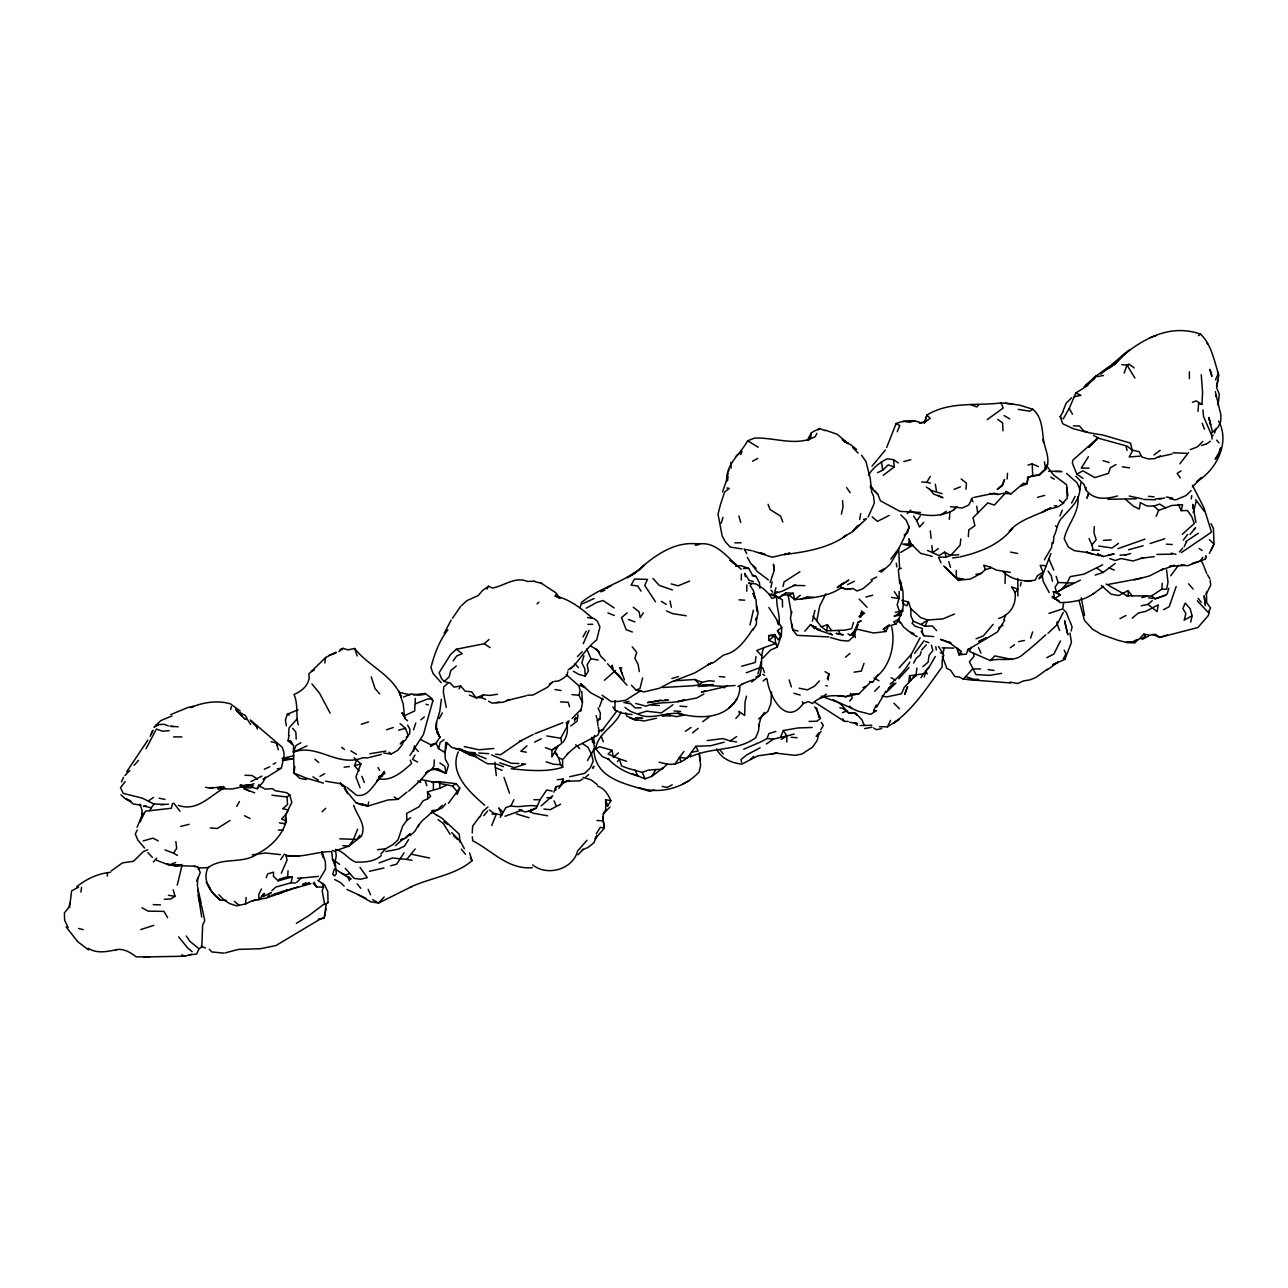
<?xml version="1.0" encoding="UTF-8"?>
<svg xmlns="http://www.w3.org/2000/svg" width="1288" height="1288" viewBox="0 0 1288 1288"><rect width="100%" height="100%" fill="white"/><g stroke="black" fill="none" stroke-linecap="round" stroke-linejoin="round"><path stroke-width="1.5" d="M1189.371 378.575L1189.388 371.846M619.673 712.328L614.843 710.042L615.117 700.559M225.223 952.879L238.441 949.385L260.353 948.725L275.986 945.521L319.279 919.648L324.254 917.877L326.234 904.015L328.021 902.518L327.78 891.602L324.769 885.114L317.846 880.348M336.071 652.195L325.623 657.524L308.83 673.898L309.201 678.229C307.607 686.472 301.215 691.431 293.97 694.457C298.413 704.214 295.596 715.21 298.285 724.903M605.843 804.179L607.662 805.966L610.882 800.782L605.618 799.671L605.779 810.039C600.852 814.902 603.798 822.179 604.378 828.087L595.153 838.826L596.65 835.896L593.993 842.69L588.197 847.343L582.256 849.951M580.824 711.137L582.482 702.475L581.741 691.35M140.392 821.889L141.986 816.721L142.066 810.184L139.909 804.147M942.204 660.052L942.108 667.007C927.489 686.762 913.659 709.06 893.18 723.389L898.831 719.541L887.561 726.802L879.446 726.738M197.805 887.142L198.674 898.525M751.5 584.446L748.586 583.062L755.815 583.883L763.365 588.664L769.161 594.203L776.922 596.875C775.714 606.342 780.737 615.519 778.821 624.922M1017.858 595.99L1017.778 578.602M898.67 548.286L899.588 568.733M433.364 789.319L433.493 782.122L439.45 781.848L440.029 788.208L427.503 791.782L427.874 798.721L423.06 800.83L419.019 806.771L406.606 813.469L406.895 820.311L402.677 826.043L397.992 839.937L392.904 844.606L385.788 848.712L380.813 854.057M746.718 591.224L746.863 584.913M141.986 816.721L142.066 813.453L141.696 818.444M741.244 580.003L741.421 574.078M899.217 591.417L899.008 598.566L897.173 604.829L899.507 611.526L902.695 611.172L903.258 604.04L902.952 591.45L900.103 579.922M107.339 876.098L107.451 872.878M739.682 685.957C740.6 694.651 735.641 702.813 729.04 708.062L733.323 703.602C720.169 719.879 695.89 718.189 677.681 713.262L681.835 713.794C668.263 711.411 655.801 718.736 642.261 715.87L630.621 711.459L625.018 707.434M197.386 886.015L197.644 879.124L200.252 872.523L197.95 867.033M768.888 607.501L781.736 627.401L781.397 635.209L777.308 647.107L770.578 650.005L762.689 658.297M1015.057 592.544L1017.955 589.115L1011.579 586.942L1015.057 592.544C1016.683 604.314 1010.146 615.084 998.619 618.481M434.33 759.904L434.024 766.199L431.19 769.757L425.459 773.17L429.049 770.369L419.824 780.979L408.779 791.09M1005.059 583.512L1005.268 572.274M1020.16 486.397L1026.955 483.853L1028.178 476.914L1039.545 474.998L1045.679 469.363C1051.346 459.397 1044.52 448.932 1043.328 438.741C1042.008 428.228 1041.718 416.571 1032.735 409.246L1019.661 405.14L1005.187 403.144M1094.301 526.551L1094.011 533.023L1096.201 539.704L1091.87 544.921L1093.206 549.992L1099.292 550.298M421.112 739.779L430.675 744.722L430.578 746.476L436.052 743.289L440.174 736.865M266.181 877.708L267.791 873.844L273.539 872.169L273.459 876.355L278.176 880.847L279.399 879.092L287.675 876.709L288.045 870.736M949.385 519.402L949.868 511.819M1007.119 479.023L1007.49 473.276M1126.372 595.716L1151.359 596.07L1161.889 589.115L1162.275 583.303M968.351 536.629L968.801 529.851L974.919 525.713L972.971 517.856L987.799 502.916L994.352 505.073L1005.59 492.869M288.544 735.126L289.043 727.978L296.981 719.01M755.992 677.005L759.437 675.636C763.301 666.717 759.727 656.687 763.816 647.703L775.73 643.469L774.684 634.501L768.662 635.596L768.856 640.361L775.73 643.469L777.308 647.107M1080.954 482.678L1079.457 490.422M597.246 721.006L599.95 719.026L600.353 713.166L598.083 708.046M472.197 832.934L472.696 826.091L479.716 816.479M756.861 611.414L756.072 599.966L752.997 593.43L754.881 598.228M965.984 489.263L966.483 483.177L961.138 478.943M552.149 791.074L546.692 790.011L540.075 799.719L536.355 808.091L529.996 810.973L534.311 808.526M1066.528 473.437L1077.106 482.839L1079.875 489.215C1079.666 501.016 1069.829 508.631 1062.874 516.939C1056.627 522.445 1057.368 530.608 1053.455 537.128M218.896 894.709L223.726 899.797L229.683 903.629L236.589 905.834L245.525 903.951L246.089 897.543M759.147 724.049L758.552 730.602L755.815 737.686C736.913 751.612 711.234 746.863 690.271 756.974M1052.135 542.425L1051.652 547.384L1044.343 559.878M1197.92 411.307L1198.677 403.579L1201.946 404.448L1202.59 392.212L1201.253 374.776M1181.048 564.82L1187.552 565.77L1205.439 559.072L1205.745 556.014M825.125 430.643L819.619 428.566L813.324 431.544L811.215 433.042L810.748 437.244L808.671 440.255M812.374 621.202L814.918 610.367M294.839 766.457L294.083 773.138L299.798 778.306L306.367 779.578M853.445 622.458L851.626 628.721L844.88 630.138L826.751 630.846L827.46 624.728L821.325 626.789L812.97 616.034M916.879 668.037L916.074 674.944L904.208 687.373L901.552 693.733L886.852 696.889L881.974 696.084M960.832 538.98L960.091 545.226L950.737 555.386L946.503 557.06L944.507 552.101L939.097 555.595L927.569 550.427M1217.047 386.738L1217.885 379.912M910.809 658.152L911.276 654.352L920.131 637.721M726.706 481.567C725.563 463.938 740.197 454.584 747.62 440.818L754.527 438.097C774.603 437.212 796.95 447 815.336 436.503L816.866 433.332M755.992 656.51L755.235 662.483L741.663 666.234M335.057 866.277L332.562 859.354L331.676 851.288M908.652 682.64L909.57 675.685L923.335 673.849L928.342 668.472L935.281 656.526M727.591 480.472L728.09 476.769M80.903 892.117L81.579 887.271M1057.158 621.75L1056.691 625.034L1047.965 633.374M1063.614 602.913L1062.793 608.822L1048.947 613.41M1053.133 543.439L1053.89 538.11M828.104 680.064L828.989 673.962L825.061 671.66M441.382 699.223L439.772 711.507L436.535 722.294M1191.287 498.923L1191.77 495.606M324.801 663.014L325.623 657.524M415.348 698.434L414.656 710.976L404.142 715.87M578.022 714.808L577.072 721.183L570.745 725.981M626.998 685.2L611.736 668.504L612.219 665.236L613.7 671.096L618.288 674.526L622.136 679.501M413.641 751.178L414.478 745.8M901.745 611.349L901.165 615.052L897.221 620.832L899.024 620.462L899.04 619.287L896.11 623.923L887.625 626.451L883.375 629.285L885.87 631.506L889.171 624.632M771.576 692.075L770.852 703.747L767.889 711.362L758.616 718.865M728.638 471.392L728.911 469.637M326.073 908.797L324.254 917.877L318.281 919.149M69.616 907.428L71.613 890.877L78.6 887.19M757.875 674.059L761.353 661.452M1028.178 476.914L1026.955 483.853L1023.525 483.209L1011.064 493.868L1002.837 493.336L998.248 494.479L989.699 493.481M859.643 519.531L860.738 513.51M567.75 671.74L567.074 675.363L563.049 678.406L558.815 680.885L554.065 681.497M361.622 758.213C336.281 766.94 317.283 743.224 293.294 752.128L293.68 745.704L288.045 740.777L289.092 735.271M753.399 610.158L750.019 624.954M1117.517 495.961C1106.07 499.164 1093.705 500.469 1085.671 489.601L1086.09 487.363M1205.439 559.072L1206.003 556.142M582.482 702.475L579.02 695.311L580.067 689.885L578.859 685.812L566.253 674.59M368.706 801.973L367.869 806.079L356.052 802.746L347.47 792.41L343.622 785.439L340.451 783.362L342.592 786.099L345.844 786.71M446.952 743.305L445.02 752.578L445.374 759.373L448.53 765.072L446.051 773.315L433.734 768.807L438.451 769.194L446.051 773.315L444.843 766.441L439.868 762.947M1190.74 622.072L1192.044 615.777L1190.16 608.693L1185.218 603.058L1182.867 608.596L1185.878 613.507L1184.171 620.14L1192.044 615.777M638.558 775.94C626.837 773.428 616.018 767.294 607.823 758.552L609.433 759.566L602.365 756.636L595.732 748.892C597.487 732.904 615.696 726.287 621.009 711.797M642.664 677.923L639.894 688.645L636.014 690.014L631.474 685.264M1020.386 585.976L1021.143 582.418M791.83 611.559L790.446 617.966L792.732 629.864L798.045 630.975M1182.368 534.246L1194.25 523.524L1191.786 516.633L1187.407 510.499L1181.257 510.692L1182.577 504.719L1171.935 505.459L1158.637 510.402L1156.189 516.424M720.298 505.17L724.548 492.145L729.266 488.41L726.915 487.959M271.816 890.765L275.68 887.142L291.056 882.779L292.408 876.887L287.675 876.709M841.386 514.154L843.028 507.037L842.545 500.613M924.382 423.446L926.845 415.106C949.514 401.115 976.224 406.09 1000.921 402.935L1012.899 403.949M770.836 587.65L772.188 581.902M782.991 586.507L784.054 581.951L799.896 571.727M746.476 696.164L745.028 702.298L744.689 715.484L738.926 711.411L739.682 714.18L735.834 718.463M208.205 867.162C201.83 880.026 210.347 892.713 220.506 900.264L226.366 900.328M1218.045 405.237L1219.301 394.37L1216.661 387.752M172.544 803.454L171.385 808.268L145.753 811.118L141.422 816.656L137.092 827.347M758.729 726.191L760.484 719.026L764.219 712.489M1071.117 630.975L1072.099 626.95L1069.797 620.945M1193.203 512.544L1196.311 500.903M942.752 654.256L944.168 648.524M726.867 478.444L728.187 473.163M562.325 782.428L563.162 779.095L557.285 779.707M860.32 616.904L861.865 610.931L860.239 617.274L863.314 612.235L860.239 615.6M360.109 787.757L355.939 776.906L360.898 763.945L354.039 757.746M775.907 587.731L774.426 593.366L775.634 596.151L778.838 597.857L786.05 592.866L793.263 593.253L794.648 599.677C810.989 597.809 827.299 597.391 841.483 587.634L846.264 589.357L851.094 588.906M602.671 698.209L599.403 707.015M177.245 885.21L181.994 865.423M403.402 740.89L402.403 744.561L397.847 750.228L391.23 754.027L383.808 753.094M921.129 651.664L920.244 654.916L916.283 658.232L913.627 663.046M445.793 742.291L445.02 752.578L438.532 748.602L440.174 742.596L444.054 739.537M504.976 816.27L522.026 810.152L519 809.572L524.86 811.923L530.576 810.973L531.026 809.379M1168.812 588.31L1167.17 594.09L1165.592 595.136L1155.497 598.743L1148.59 597.809M1216.484 386.255L1218.867 374.985L1217.514 371.829M230.649 709.43L231.47 706.565M580.035 607.807L581.661 602.253C600.594 586.942 626.371 581.79 644.628 564.933L639.492 569.795M1050.911 553.518L1042.024 576.67L1038.949 578.811L1040.72 575.817M70.244 902.292L68.634 907.734L64.4 912.87L64.642 920.405L68.151 927.344M924.752 422.142L926.845 415.106L930.226 418.359L924.752 422.142L919.584 423.108L926.024 421.466M200.88 867.935L208.173 867.645C223.243 856.327 243.207 864.956 258.534 853.139C271.253 846.554 282.314 835.139 286.274 821.245L285.791 814.499L291.829 802.392L289.784 794.889L286.661 792.684L275.069 790.655L272.444 788.626L265.264 789.125L258.727 785.761M583.979 655.785L581.838 662.885L584.768 668.665L585.203 676.152L578.811 674.365L573.337 671.209M1209.496 611.494L1208.241 615.632L1197.904 627.53L1159.78 637.415L1152.358 634.308M942.397 659.746L943.798 655.157L938.598 646.463M816.673 621.315L819.78 605.891L825.898 593.784M900.827 514.878L906.301 520.352L909.167 527.195L907.396 532.942L904.144 534.987M1003.915 619.979L1005.461 614.94M1063.276 418.841L1069.249 408.409L1075.754 393.017L1087.893 385.418M722.536 491.903L726.674 479.893M924.221 677.053L925.589 672.755M1209.351 553.357L1214.021 544.083L1213.441 528.676L1211.042 523.604M298.059 709.801L287.321 714.196L285.437 720.008L286.355 725.74M1030.593 638.14L1032.638 631.893M413.512 729.797L415.783 722.906M740.761 454.535L741.872 451.17M921.129 422.979C913.256 419.325 904.031 420.5 896.142 423.511L886.643 447.5M553.904 792.217L555.756 786.807L560.779 785.455L563.162 779.095M1088.473 493.787L1086.959 498.198L1088.763 492.966M770.095 582.691L774.136 570.681L773.444 564.208L774.394 570.182M863.974 663.449L861.318 671.112L854.073 672.159M1124.15 373.134L1126.968 365.003L1128.465 365.18M574.464 721.103L575.704 717.529M594.605 735.448L593.527 738.491L594.573 743.256M827.282 678.696L828.989 673.962M1214.504 433.154L1215.953 429.226M743.723 749.23L761.546 741.566L767.052 738.491L768.888 733.564L775.859 731.439M1219.398 451.396L1220.783 447.677L1218.706 454.197L1215.244 459.156L1218.706 453.247M322.242 883.391L323.562 887.11L322.145 890.861L324.528 903.709L308.701 915.72L296.353 923.319M721.151 523.25L722.987 517.406M968.367 648.75L966.258 654.175L958.932 654.819L956.855 647.993L960.961 651.374L958.932 654.819L961.943 653.322M583.287 643.646L589.051 630.379M1063.147 410.808L1066.078 403.321L1071.584 397.783M971.152 647.107L969.462 651.422L990.295 660.535C1001.404 657.347 1014.493 663.175 1023.992 653.547C1031.704 647.606 1038.692 641.134 1045.743 634.887M1059.96 515.924L1062.181 510.241M359.111 770.755L354.442 765.78L356.808 759.791M901.874 600.337L908.491 602.027L910.761 608.58L910.938 616.211L913.434 621.299L925.154 626.306L927.65 619.995L942.768 618.932L954.569 614.022M252.786 787.532L257.23 788.675L258.969 784.392M457.079 794.535L459.8 787.998L456.177 783.7L438.934 781.655L432.011 782.541M592.899 768.566L593.897 766.167L593.092 767.423M897.221 431.738L899.781 425.604L896.142 423.511M767.052 738.491L773.331 739.167L780.48 737.428L783.394 730.473L797.996 727.962L812.245 727.462M1176.186 586.491L1169.214 606.696L1163.563 609.707M567.75 723.727L569.038 720.716M906.8 605.956L908.491 602.027M198.996 900.135L201.814 906.8L204.744 920.582L202.651 925.058L201.797 947.163L198.996 948.725L196.694 954.022L188.724 954.988M1063.244 612.444L1057.641 623.44M1215.502 379.896L1218.303 373.504C1214.085 360.189 1211.139 344.025 1200.561 334.156C1160.874 320.181 1128.159 349.982 1100.886 374.1M257.23 788.675L262.881 782.396L265.698 777.099L263.154 779.449L281.428 768.147L284.084 755.605L283.795 751.806L282.169 747.217L250.323 719.912M146.059 748.65L156.444 729.024L162.594 731.246L169.179 730.666M444.151 633.406L451.17 620.027M909.763 662.209C904.949 670.468 897.768 678.084 890.121 684.009M281.315 873.232L287.095 860.03L285.711 854.62M151.26 733.999L152.934 730.28L150.213 736.269M142.791 816.528L144.433 812.889M458.27 751.886C448.868 773.621 469.911 792.265 484.691 805.258M491.71 825.528L496.315 814.08L492.016 814.113M415.75 703.667L428.002 698.853L432.172 699.223L432.849 700.817L423.414 734.514L409.922 755.46M334.478 868.82L332.707 874.133L334.478 875.969L336.361 873.683L335.138 862.075L336.249 855.763L335.798 851.867L332.674 850.434M1211.106 550.556L1214.021 544.083L1209.48 539.688M781.736 627.401L777.437 630.701L781.397 635.209L778.29 639.798L774.684 634.501M1046.613 670.259L1058.559 661.839L1052.634 664.769L1064.854 659.359L1071.439 642.438L1069.958 633.068M876.275 704.987L873.505 710.928L876.452 710.606L870.672 714.341L857.921 711.137L832.789 699.69M887.561 726.802L890.539 720.378M121.426 781.913L123.551 777.372M196.533 881.089L198.062 877.836M536.516 806.111C528.032 804.324 519.45 808.156 510.966 805.789L505.814 807.624L500.211 817.365M149.778 810.732L151.308 807.463M357.678 829.118L353.202 840.018L348.742 846.216L335.846 850.627M720.089 506.055L718.012 514.105L722.149 535.969L725.466 541.942L730.248 547.046L741.952 548.929M261.432 888.945L258.791 894.419L259.001 899.636L251.82 900.859L245.525 903.951M510.966 805.789L513.944 799.703M1060.443 640.973L1053.842 654.111L1046.806 657.653M137.204 830.084L135.288 833.996L137.88 840.146L144.578 848.051M909.167 527.195L899.04 548.173L890.829 559.089M616.984 710.815L601.319 731.52M1135.791 641.102L1134.873 642.921L1126.195 642.374L1117.759 640.233L1101.24 634.34L1092.433 629.091L1084.464 620.397L1079.231 601.222M480.102 816.785L482.823 811.424L487.959 806.964M459.156 688.935L460.669 685.973L465.081 691.125L471.666 691.849L476.174 697.903L483.29 694.908L490.068 695.423L497.474 694.248M858.243 624.583L852.817 635.548L857.808 622.941L854.346 635.934L848.422 641.054L840.662 640.41L830.567 637.56M1184.155 546.595L1186.506 542.039M868.128 517.116L874.375 503.045L873.505 495.977L871.413 491.533M897.446 552.037L890.024 564.418L881.024 572.323M1071.584 503.093L1075.11 496.379M558.702 788.401L563.017 782.734L569.328 780.48L563.017 782.734M486.977 589.067L488.49 586.217L492.419 588.02C504.188 586.072 515.281 575.929 527.839 581.58M972.553 497.812L968.657 505.105L962.055 508.036L950.447 506.603M1132.474 450.881L1129.206 456.95L1139.944 456.177M807.335 440.271L811.215 433.042M439.208 718.607L442.299 712.908M583.013 636.98L586.169 631.249M753.206 628.512C746.058 639.331 737.3 652.436 723.727 654.932L713.729 662.467L707.45 664.882L711.668 662.74L694.973 672.803L671.048 682.109L659.327 688.307L643.823 691.914L636.014 690.014M567.38 721.344L567.396 726.062L560.683 738.217L561.81 743.337L551.956 750.051L551.892 757.006L558.09 746.138L551.956 750.051L545.42 747.636M878.287 674.558L872.781 682.044L869.577 681.787M820.859 729.733L823.322 725.369L821.277 722.343M236.702 806.352L239.455 801.555M1206.067 594.299L1210.72 585.138L1210.124 580.502M319.344 879.656L325.526 869.303L325.365 861.817L321.855 851.545M414.978 755.106L412.514 759.34L417.634 762.045M452.507 618.24L460.83 606.149M418.6 824.996L414.994 831.13L410.051 835.67M596.296 833.9L600.224 827.331L604.378 828.087L602.671 816.882M632.215 773.734L645.095 778.821L651.728 776.406L655.834 769.532L661.807 769.29L667.264 764.138C676.168 765.362 684.878 760.741 691.044 754.607M1087.169 432.414L1073.065 428.614L1062.777 423.784L1060.201 416.588L1063.276 411.436M285.646 814.821L288.544 809.991L282.716 808.719L287.578 804.533L286.999 796.966L289.784 794.889M921.693 481.97L926.764 482.324L930.258 476.512M418.101 826.88C420.951 819.409 429.226 816.673 433.026 810.12M459.8 787.998L448.449 803.277M752.723 630.363L756.378 624.455L756.555 617.725L756.056 620.22L758.165 612.959L756.507 605.634M408.618 839.518L404.545 846.071L398.137 849.146L385.917 851.497M920.968 677.681L923.335 673.849M886.015 690.932L876.565 707.241M868.498 475.192C872.717 467.979 879.736 462.408 887.223 458.834L893.453 459.623L898.332 462.923M586.829 648.943L590.934 658.699L587.151 664.705L588.407 671.064L585.203 676.152M1044.745 468.687L1047.691 464.05M563.033 742.258C567.139 736.897 568.684 729.089 566.269 722.713M587.521 760.564L594.637 748.087L592.754 738.121M165.025 849.887L173.494 853.171L176.649 848.341L175.876 841.563M643.372 612.814L640.184 617.628L639.057 611.736L633.245 607.228M733.323 704.15L737.09 698.515M1056.16 576.348L1058.124 582.53L1055.081 587.119L1056.611 592.432L1060.298 594.879L1054.679 598.711L1052.264 596.376L1052.441 597.857M674.993 764.138L679.484 757.408L687.132 758.262L695.794 746.267L710.751 745.72L724.21 742.21M280.704 859.643L284.342 854.185M251.836 787.419L252.899 785.841L245.976 785.149M1170.712 575.817L1178.44 565.255M570.568 668.778C580.164 659.842 586.185 647.977 596.698 639.878L599.918 627.031L597.407 621.299L594.171 618.578L587.57 617.532M617.403 761.755L619.335 758.906L626.548 761.24M164.027 804.453L153.932 804.002L151.324 807.817L143.548 806.03M126.643 771.786L147.83 740.165M1179.921 463.809L1188.534 452.539M284.262 824.159L286.274 821.245L285.212 818.041M380.733 776.857L384.5 771.48L376.965 780.641L384.919 773.009L378.511 777.163M923.721 522.316L919.519 527.05L916.815 520.867L920.356 515.828M804.791 631.201L810.571 624.583L818.814 630.154L832.483 634.904L829.891 633.116M1004.721 620.188L997.379 632.006L967.465 650.038M314.127 882.216L316.639 886.981L313.193 883.262M481.519 697.323L483.29 694.908M453.151 660.889L456.741 655.978L462.263 653.66L456.242 649.249L450.51 654.594L439.16 672.658L441.462 678.47L444.151 681.497L450.027 682.881L454.02 687.148L460.669 685.973M909.054 667.554L898.734 678.728M404.094 852.753L396.64 864.168L390.586 865.794M359.899 835.252L356.776 839.438L339.807 838.842M683.944 751.484L679.484 757.408L680.933 761.675M1202.847 557.334L1199.917 561.214L1192.253 563.339M872.781 682.044L870.897 681.883L858.983 693.813L845.926 696.679C834.817 694.844 820.907 694.812 812.599 703.473L808.204 701.622L803.149 703.618C786.324 727.479 769 696.164 767.117 679.372M1183.302 540.123L1187.665 534.359M1088.392 456.709L1081.276 468.14L1089.117 468.14M379.058 862.944L392.502 857.985L406.767 859.418L415.203 848.953M913.434 621.299L912.017 623.134L915.011 626.145L922.289 628.512L922.417 633.165L923.915 635.757L933.736 636.626M125.21 781.575L120.525 787.596L123.181 793.36L142.276 798.141L153.932 804.002M924.124 640.667L914.673 653.338M447.886 629.832C439.24 640.764 434.378 654.224 430.916 667.619L433.106 673.56L441.317 682.769M586.942 840.291L577.636 850.949C572.951 869.336 547.416 876.742 532.685 864.94M483.773 815.658L487.605 810.989M978.735 404.657L976.835 406.976L970.556 404.464M603.235 813.984L609.997 807.029M852.801 531.509L857.389 526.084L852.801 531.509L843.447 537.112M1114.651 364.633L1124.376 353.685L1129.801 349.821L1113.621 364.697M445.712 803.776L442.509 807.608L431.239 813.034M885.307 450.108L872.008 466.208M900.731 611.011L898.155 614.054L894.049 616.131L901.165 615.052L898.155 614.054L902.695 611.172L902.019 609.498M563.548 758.745L568.072 753.432M1179.47 551.892L1182.786 548.012M1059.01 600.739L1054.679 598.711L1053.342 591.675L1056.611 592.432L1061.634 589.405L1066.915 583.255L1070.215 576.638L1084.029 574.142L1102.609 564.82M378.559 779.804C372.361 786.356 367.418 797.385 356.551 795.276L347.245 787.628M993.096 624.406L983.356 635.886L976.063 638.816M1189.951 534.44L1195.618 527.79L1194.234 528.998M662.563 687.502L692.477 685.796L699.851 684.814L702.057 682.302L709.221 680.724L714.341 681.255M910.584 511.497C924.72 516.585 939.709 517.406 953.249 510.273L955.857 507.311M402.693 741.164L400.262 743.901L405.478 740.117L408.248 735.448L405.462 728.364L400.133 723.663M552.745 795.726L541.202 805.886M1192.366 486.832L1201.785 477.494L1196.858 481.519C1216.645 469.814 1230.249 442.396 1218.625 421.128M259.001 899.636L264.587 893.389L261.915 895.981M153.336 861.962L156.701 858.211M134.065 765.297L138.541 760.371M819.361 680.933L814.676 686.085L807.544 689.853L799.124 688.211M384.114 896.995L378.575 903.017L370.815 901.841L357.887 894.613M921.58 650.021L926.33 644.853M1116.245 362.282L1120.399 357.79M171.916 715.983L160.791 720.588L154.061 727.157L158.231 724.983M285.791 814.499L281.605 818.991L286.274 821.245M850.402 635.435L855.377 630.09L850.402 635.435L847.971 633.841M124.952 775.585L129.75 770.449M1097.811 437.92L1072.952 460.058L1072.341 463.02L1076.784 474.065L1083.031 478.395M577.974 854.83L583.255 849.178M911.276 654.352L899.105 667.876M1088.07 384.436L1094.655 378.543M663.352 767.68L651.728 776.406M849.661 700.946L852.27 698.193L850.499 693.314M1167.25 634.887L1159.78 637.415L1155.417 634.292L1149.701 635.258L1143.905 634.115L1139.317 638.961L1134.277 640.764M887.851 689.821L891.151 686.391M874.697 691.27L879.302 686.552M552.552 682.06L547.416 687.309L532.846 695.085L527.565 695.198M990.295 660.535L994.835 655.898L1012.223 659.504M581.484 709.012L572.081 718.495M1202.767 441.446L1197.373 446.904L1190.144 449.673M406.251 737.283L409.632 733.886L409.858 729.201L407.652 725.08M886.353 692.268L895.965 683.059M577.459 656.526L582.273 651.712M942.269 656.172L946.905 668.424L950.496 670.195L954.81 676.538L959.383 677.069L963.263 679.146L972.633 668.907L980.635 668.955M1191.11 490.583L1186.232 495.461L1175.767 499.889L1169.424 498.569M855.94 528.289L859.08 525.182L853.445 530.736L866.486 518.758L863.54 519.386M877.514 472.632L882.699 470.233L888.205 464.888L894.355 466.884L893.453 459.623M907.219 513.606L910.825 510.112M1038.37 475.449L1043.763 470.233M821.1 731.6L816.206 736.334L819.216 732.631L817.107 740.664L812.551 747.104L802.005 753.995L795.115 755.348L776.471 753.239L757.811 755.847L741.952 764.106C731.729 763.092 721.2 758.664 716.579 748.908M442.267 805.258L437.356 809.991L431.931 810.925M724.259 687.985L726.706 685.651M926.635 669.422L929.083 667.104M322.081 811.778L325.719 808.333M888.237 688.452L893.888 683.107M595.732 748.892L599.596 746.75L612.042 750.292L608.049 754.076L619.335 758.906L621.541 765.974L627.981 768.34L642.213 772.365L648.25 770.127L655.834 769.532M550.604 798.463L551.699 797.433L546.885 797.755M943.718 565.883L958.385 580.147L970.267 579.117L981.44 573.257L985.336 569.602L990.601 568.137L990.279 567.058L983.726 565.239L985.336 569.602M818.17 429.934L819.619 428.566M537.032 603.879L538.915 602.14M461.812 605.344L466.787 600.739L478.331 595.475L482.243 590.773L488.49 586.217M750.453 759.373L753.705 756.362M296.643 882.328L301.215 878.094L318.41 876.371M1211.332 433.299L1218.126 427.101L1220.734 421.401L1220.879 414.816L1216.017 394.659M604.346 680.289L615.487 670.549M444.151 681.497L449.061 677.005L450.832 670.517L456.258 666.041M953.249 510.273L957.113 506.796M407.008 791.991L397.976 799.397L387.93 799.993L367.869 806.079L362.282 803.809M778.838 597.857L786.05 592.866M1104.202 371.186L1115.44 363.619L1107.567 367.66L1094.043 377.513L1085.977 385.434L1096.845 375.549L1084.094 386.706M456.242 649.249L484.175 643.742L488.989 639.508M427.874 798.721L430.675 796.306L427.503 791.782M1141.265 605.811L1147.978 604.378L1152.277 600.659M922.836 666.717L928.133 662.145L929.099 655.351L932.866 650.504L931.385 645.03M133.92 860.883L143.21 851.674L147.718 849.806M198.159 869.239L200.043 867.613M527.034 745.865L520.787 751.242L526.357 752.192M1092.192 379.992L1095.444 377.223M875.663 677.359C890.394 666.25 895.611 644.161 891.699 626.886M448.047 683.155L443.78 686.794L443.378 692.622L446.26 707.37M637.721 570.777C654.24 555.531 675.975 540.091 699.432 544.277M627.192 612.798L621.541 617.612L626.193 629.751L632.344 632.006M845.459 657.234L849.967 653.402M1132.249 618.127L1138.27 613.04L1145.934 611.285L1158.25 604.877L1157.091 611.559L1147.978 604.378M618.433 752.868L613.297 757.199L612.042 750.292M111.106 871.058L122.408 862.896L133.131 861.318M1047.337 669.18L1035.971 677.44L1029.981 679.871L1023.719 680.853L1017.584 683.509L1010.114 682.093M585.927 776.873L588.632 774.635M405.784 837.216L410.099 833.658L406.155 837.957L401.341 839.728M692.574 732.888L698.144 728.316M420.838 719.783L424.364 716.901M883.182 475.336L894.355 466.884M751.693 681.964L760.467 675.137M768.856 640.361L774.458 635.837L768.662 635.596M837.168 587.795L848.744 580.067L838.182 586.797L842.706 583.351L841.483 584.14M883.375 629.285L887.722 625.791M338.889 651.583L342.962 648.363L347.969 649.844L354.651 648.508C368.561 666.363 393.275 675.218 401.293 697.211L399.038 691.286L403.273 704.327L404.48 716.466M1109.66 367.837L1112.301 365.744M872.362 580.84L862.815 588.793L856.987 590.967L852.914 588.455L846.264 589.357L840.179 586.861L841.483 587.634M800.299 595.33L794.648 599.677L789.093 595.008L782.138 594.895M1093.11 593.977L1103.526 586.346M1181.257 552.649L1211.525 532.137L1204.006 507.971L1192.495 485.302M395.497 845.572L403.498 838.73L400.987 839.792M1093.625 593.446C1084.383 600.385 1071.535 602.526 1060.169 602.575L1054.099 597.938M987.22 419.614L1003.239 407.99L1000.921 402.935M736.108 456.033L741.679 451.863M1153.984 454.954L1160.182 450.317M1095.17 575.076L1103.14 572.436L1115.199 563.484M763.076 680.966L766.634 678.325M702.717 721.683L709.253 716.853M566.704 754.446L575.495 746.943L597.841 735.239L599.274 731.761L598.308 727.028M406.895 820.311L410.518 817.735M1206.598 443.877L1210.334 441.204M230.021 820.488L217.269 828.474L210.25 827.942M76.716 886.74C86.441 878.963 97.969 873.457 110.478 872.346M1118.515 543.407L1112.027 547.98L1098.728 546.032M381.377 855.538C374.47 861.736 364.713 862.3 355.874 862.155C348.13 859.321 343.832 851.126 335.476 849.404M940.965 514.942L946.294 511.223M1010.291 647.687L1014.558 644.708M1198.404 335.653L1200.561 334.156M766.424 743.965L773.331 739.167M938.356 548.64L932.576 552.616L931.9 545.597M685.361 731.343L691.028 727.43M568.089 669.937L574.207 665.751M1041.686 512.608L1050.863 507.81C1037.082 515.747 1020.354 518.71 1009.277 531.22L1012.77 528C999.858 544.711 979.846 552.278 960.011 556.915M672.948 704.778L661.356 712.908L646.576 711.201L638.542 713.649M250.886 781.591L261.899 776.117M560.538 784.923L565.931 781.253L579.729 780.85L582.74 778.934M921.258 624.326L927.65 619.995L920.695 617.612L910.761 608.58M1185.829 541.636L1198.339 533.248M324.882 904.611L328.021 902.518M707.192 740.6L722.729 738.571L730.167 740.89L736.672 736.591M859.225 616.727L864.634 613.169L859.241 616.211L860.835 616.775M1063.936 502.884L1057.899 506.876L1044.745 510.273M560.554 804.179L550.314 809.653L543.89 809.073M148.812 800.589L153.513 797.497M635.177 573.208L627.127 577.7L637.576 571.099M1032.735 409.246L1029.724 411.21L1018.261 409.375M1141.12 639.041L1145.435 636.224L1143.905 634.115M630.557 575.688L636.449 571.856L632.183 574.625M983.984 639.218L986.27 637.737L978.735 641.601L983.984 639.218L979.572 641.199M1181.048 470.925L1177.119 473.404L1180.323 477.929M120.927 794.825L125.805 799.236L130.893 801.394L128.156 799.639M781.156 739.505L786.791 735.947L794.181 734.08M173.188 889.75L175.039 896.319L170.757 898.992L164.22 899.282M843.56 537.016L846.554 535.148C828.941 548.253 805.853 551.811 784.328 554.613L790.011 553.083L772.204 557.205L753.029 551.023M640.973 690.545L625.598 700.253L618.24 701.461L611.14 701.558L602.06 695.23M760.097 747.781L746.895 754.816L741.003 759.534L741.566 762.335M1062.52 588.793L1068.654 585.026M1056.611 592.432L1061.038 589.711M1080.439 580.099L1061.634 589.405M858.533 622.297L861.173 620.687L857.792 622.265M819.925 698.209L826.494 694.2M777.083 591.756L774.426 593.366L782.154 591.24L795.549 584.8M900.65 552.423L913.111 545.066M439.289 783.346L452.426 785.922L456.177 783.7M998.619 627.852L1002.966 625.276M300.845 742.741L296.063 745.511L293.294 752.128L307.059 745.865M319.939 776.39L324.608 773.702M549.429 684.009L552.794 682.093M699.336 753.061L700.608 765.539L699.126 771.882C684.636 787.966 659.182 794.905 638.751 787.532M1132.41 596.231L1128.127 590.58L1118.821 595.539L1111.093 594.154L1101.337 585.509M689.676 780.447L682.399 784.07M1115.972 464.566L1110.288 467.769L1108.485 473.388L1094.816 477.623L1082.934 470.828L1076.784 474.065M703.892 694.007L696.631 698.016L677.794 701.622L684.717 699.851C672.207 704.391 658.603 700.785 646.206 706.162L635.709 703.473M586.33 608.178L596.553 602.526L603.009 600.514L614.151 607.92M752.562 461.233L757.779 458.383M268.58 894.114L271.285 892.648L263.074 896.657M311.487 671.531L314.336 669.985M582.353 603.798L594.122 598.518M530.576 810.973L535.647 808.268M1142.697 639.234L1148.703 636.031M533.216 734.482L519.434 741.502L521.431 740.471L500.63 754.752L495.639 754.205M598.373 730.988L603.798 729.411M1119.948 618.675L1125.986 615.487M611.381 585.654L606.535 588.214L607.566 587.682M672.223 784.811L667.136 787.499L662.177 786.404M305.755 882.892L302.599 884.55L309.394 882.554M889.235 515.393L877.418 521.415L872.185 516.858M879.028 571.518L884.92 568.491M737.911 686.536L742.709 684.073M273.153 764.138L275.745 762.818M753.899 679.42L741.518 684.234M267.711 896.432L269.353 895.611M534.633 742.113L541.266 738.797M870.978 579.825L876.709 577.024M1160.343 455.904L1154.611 458.673L1148.397 458.947L1141.925 457.063L1139.156 451.734L1132.168 450.043L1127.081 446.131L1099.63 438.564L1093.56 435.489M329.213 655.222L336.104 652.871M847.585 584.559L854.443 581.274M440.029 788.208L445.857 785.439M897.237 620.124L893.647 621.782L896.11 623.923M190.978 707.418C203.23 702.25 217.592 700.092 230.439 703.844L240.212 711.008M264.314 769.226L269.82 766.73M705.019 690.658L701.461 692.236L724.194 686.971M190.447 707.708L193.538 706.339L187.726 707.563L170.789 714.566M1027.244 478.009L1032.735 475.61L1039.545 474.998M509.581 699.465L503.109 702.282L495.816 702.572M600.9 591.852L605.135 590.049M789.093 595.008L793.263 593.253M224.724 787.644C210.137 795.598 197.193 812.1 178.324 805.338M401.276 839.679L404.335 838.408M340 649.587L342.962 648.363M403.402 697.066L411.081 693.894L419.035 695.198L424.686 694.345L422.979 693.846M954.118 489.376L960.446 486.8M760.306 667.522L746.316 672.739M863.008 687.551L866.003 686.343M689.627 581.097L678.1 585.815L671.225 583.931M143.66 806.546L146.027 805.596M554.742 752.176L558.477 757.763L562.598 759.437L562.679 767.294C546.466 772.365 528.161 770.433 511.223 768.775M252.48 900.988L255.781 899.684M763.816 647.703L756.732 650.504L761.739 655.93M310.875 883.681L286.21 890.555L290.621 889.332M1150.136 543.504L1164.787 538.722M801.216 599.049L807.109 596.827L813.646 597.423M379.799 776.68L382.359 775.73L378.93 776.535M1145.032 539.109L1117.92 548.672M278.176 880.847L292.408 876.887M534.89 733.709L562.872 722.713M842.352 712.667L847.633 710.718M293.696 755.766L281.927 758.552M1149.266 338.036L1155.948 335.588L1154.257 336.2M898.38 569.264L901.278 568.217M962.007 578.827L958.385 580.147L945.102 567.139M574.287 719.155L577.346 718.044M1125.487 499.341L1133.73 506.409L1139.317 509.002L1140.347 502.642L1146.819 505.975L1153.967 506.087L1159.683 504.043L1165.576 507.762M912.645 677.472L915.881 676.313M1138.045 640.007L1131.411 642.39L1126.195 642.374L1136.531 641.472M290.476 889.493L266.069 898.171L258.099 899.427M171.69 863.926L175.603 862.541M1192.398 402.226L1196.182 400.922L1201.946 404.448M386.513 729.781L393.275 727.511M153.819 925.364L140.778 929.566M973.986 497.393L994.304 493.207L998.248 494.479M1143.132 545.79L1128.578 549.751M335.427 869.11L344.621 875.228L349.837 873.522L354.2 878.432L360.576 879.221L367.273 877.627L360.012 867.42M361.252 724.259L368.593 721.876M1121.075 558.557L1115.167 560.457L1109.725 558.525M1201.495 445.487L1206.389 443.909M776.922 596.875L771.931 598.469L769.161 594.203M222.083 787.467L217.785 788.787L232.178 788.981L248.858 785.406L241.758 785.632L248.858 785.406M654.143 789.995L649.796 791.331C627.353 784.086 594.444 779.514 593.929 749.085M292.038 888.752L297.753 887.03M662.692 715.919L668.327 714.228L663.288 715.291M914.625 420.79L909.795 422.206L903.162 421.289M1027.969 465.081L1032.171 463.857L1038.498 466.626M671.869 678.502L678.518 676.57M1001.629 673.334L989.86 675.347L975.966 674.606L969.445 661.726L974.066 656.349L973.503 653.048M384.017 867.967L369.479 871.268M354.442 765.78L360.898 763.945M254.09 783.78L247.216 785.712L252.899 785.841M274.038 894.081L287.466 889.847L280.043 893.341L271.156 895.337M1037.548 497.361L1044.761 495.365M143.902 956.968L184.699 956.211L191.735 954.263M1134.148 579.874L1149.395 576.01L1162.967 569.071L1161.341 569.94L1174.575 565.335L1169.52 566.462L1184.863 565.384M865.939 597.052L872.701 595.233M903.806 461.571L910.858 459.687M430.675 744.722L436.052 743.289L438.532 748.602M1124.73 555.112L1130.606 553.566M770.578 754.333L777.034 752.627M398.572 730.167L405.462 728.364M413.239 694.892L425.201 693.443L431.512 698.257L432.849 700.817M506.458 700.656L526.309 695.761M1141.78 597.616L1146.4 596.441M180.739 826.397L189.095 824.32M623.859 702.572L628.93 701.348M1172 454.02L1158.395 456.966M885.87 631.506L873.65 633.004L856.327 629.059M174.782 866.019L181.946 864.473M780.48 737.428L786.791 735.947L786.871 742.017M1141.506 578.167L1108.485 584.398M385.82 751.113L369.704 753.754M1103.414 556.545L1097.666 554.017L1103.414 556.545L1114.168 553.921L1108.582 554.935M881.716 728.557L876.629 729.7L873.554 728.042M252.207 854.83L265.634 853.01L280.349 854.62M1074.369 396.736L1080.97 395.303L1075.754 393.017M656.494 718.221L644.161 720.99L633.583 719.284M975.95 574.432L981.44 573.257M1159.377 499.116L1164.69 497.989M812.921 625.823L814.193 627.143L816.029 626.757M381.329 754.43L367.627 757.891L362.475 757.779M1213.296 435.231L1211.718 435.569L1203.491 416.266L1202.976 409.922M684.105 715.098L676.667 716.627L669.261 715.307L663.851 715.387L670.71 715.532L661.613 715.629M116.854 949.61C107.5 951.591 96.777 953.925 88.228 948.274M1018.55 641.682L1024.427 640.474M205.517 787.242L209.638 788.192L213.18 787.483M282.442 760.467L293.036 758.906M691.833 752.208L698.193 750.968L695.794 746.267M864.586 728.589L872.024 727.221M895.289 612.299L899.507 611.526M1091.902 550.218L1093.206 549.992M493.851 748.473L478.959 749.777L464.292 746.621M1097.07 376.627L1103.446 375.5M209.638 788.192L223.919 786.646L220.312 786.694M277.258 768.839L281.428 768.147M283.038 758.342L287.852 757.569M284.229 759.775L292.183 758.535M1165.592 595.136L1155.497 598.743L1151.359 596.07M952.54 557.962L958.739 557.124M702.137 685.554L713.214 684.524M1154.273 556.674L1140.862 558.235L1143.857 557.656L1132.925 560.988L1121.574 558.622M344.138 767.181L349.354 766.537M569.699 776.712L584.607 773.364L590.371 767.809L593.221 760.934L591.562 754.285L587.956 747.33L582.256 743.434M698.048 686.568L710.863 685.103L703.425 685.313L723.051 686.343L735.062 685.506M1155.207 499.036L1161.261 498.311M377.513 849.678L385.788 848.712M499.712 702.314L492.29 703.168L488.571 701.236M735.593 566.285L740.841 565.69L748.682 568.362L752.256 574.673L756.072 576.541L759.485 582.917L759.823 588.133M702.057 682.302L694.892 679.484L674.107 680.821M659.617 700.881L647.526 702.588L661.195 700.028M699.191 544.518L695.359 544.921C715.323 538.593 727.881 558.606 741.308 569.312M859.998 725.563L871.767 725.273M958.707 554.661L950.737 555.386L944.507 552.101M1136.258 498.794L1107.905 499.293M115.823 949.755C123.439 948.113 130.426 952.412 136.222 956.871L149.617 956.807M431.19 769.757L438.451 769.194M1172.338 554.162L1156.914 554.404M299.138 856.037L285.936 855.506C301.167 858.355 315.528 851.77 330.517 851.593M661.372 700.753L668.553 700.237L664.833 700.06M156.251 724.806L164.043 724.259L168.39 725.933M160.823 804.71L168.503 804.179M1103.397 540.413L1111.174 539.897M599.95 719.026L597.262 719.203L597.986 725.45M528.644 581.435L534.761 581.049M1120.013 555.16L1126.211 554.774M702.169 685.651L707.064 685.345L701.751 685.232M925.154 626.306L932.27 625.904L936.666 630.669M1054.309 505.862L1056.675 505.749M1048.706 471.328L1061.167 471.263M932.222 556.368L920.518 553.276L911.196 543.939L902.647 544.083L911.083 546.241M828.86 636.916L797.063 635.37L793.006 630.235L791.412 623.328M278.288 830.116L283.296 829.939M177.937 865.423L166.683 864.151L173.156 865.552L179.998 865.343L167.891 864.634L156.476 860.223M1186.361 453.263L1173.062 452.829M743.418 568.523L748.682 568.362M1073.516 583.062L1058.124 582.53M953.796 648.106L942.156 647.8M1155.223 499.792L1143.583 499.422M1143.953 595.909L1147.479 595.829M297.544 878.175L301.215 878.094M972.955 679.662L978.59 679.533L963.263 679.146M587.94 624.358L592.754 624.261M641.183 707.788L635.226 707.901L629.977 703.151M809.073 721.409L816.785 721.264L820.537 718.495L815.787 708.03M143.21 840.919L152.918 838.134L158.295 840.887M939.274 557.205L945.505 557.157M858.983 693.813L853.187 693.846L845.926 696.679L837.554 695.601M174.782 865.649L195.647 866.18M734.852 542.828L741.164 542.812M494.753 763.816L487.798 763.832C478.927 759.356 471.311 752.949 461.555 750.083L464.002 751.371L459.027 748.489M793.328 585.412L804.839 585.638M533.876 799.687L540.075 799.719M1024.781 580.695L1031.736 580.759M173.574 736.865L181.817 736.945M379.702 778.966C392.454 780.898 402.661 771.367 411.532 763.623L410.357 760.194M251.208 787.886L244.575 787.773L240.051 785.567M316.639 886.981L323.562 887.11M1073.339 425.877L1079.489 426.022L1083.498 430.691L1089.197 432.8L1103.333 435.135L1130.574 443.169L1132.168 450.043M469.251 695.069L475.449 697.549L481.728 697.71L485.721 699.368M518.919 763.494L511.272 763.285L491.581 754.897M814.708 702.185L844.365 721.312L848.212 721.425M153.272 904.611L160.501 904.852M1161.889 589.115L1166.622 589.26L1168.023 582.321L1166.558 569.908M853.123 712.94L848.406 712.779L842.61 708.352L839.84 707.804M244.929 775.263L252.062 775.505L257.455 779.127M1055.226 471.489L1062.02 471.746M560.489 701.912L568.217 702.25L569.57 706.774M288.045 740.777L290.814 740.89L292.73 744.11M478.701 753.013L488.764 753.673M596.956 820.504L603.267 820.81M271.865 795.211L286.999 796.966M1166.429 544.196L1172.257 544.518M651.454 705.067L659.343 705.502M223.983 953.136L211.812 951.945L209.236 949.24M632.102 714.647L621.347 712.989M1121.687 364.697L1126.968 365.003L1134.921 378.125M562.679 767.294L560.602 764.67L553.631 764.267L546.144 761.82M291.056 882.779L295.419 883.053M1046.178 565.738L1040.189 565.351L1043.055 572.146L1037.484 575.623L1035.182 580.131C1023.3 582.112 1011.788 579.809 1002.772 571.502M1010.678 682.978L966.869 679.517M171.272 726.335L178.211 726.786M739.006 599.822L744.609 600.192M674.107 710.96L680.66 711.427M791.074 737.283L797.111 737.718M679.919 706.162L686.762 706.677M325.478 781.188L341.127 783.764M368.416 805.725L362.411 805.241L356.052 802.746M475.369 752.788L468.639 752.24L454.97 748.489M622.297 674.316L620.043 667.828L621.846 667.973M920.485 512.431L899.893 511.352L880.412 500.791L877.853 494.367L870.237 487.154M719.332 676.554L724.774 677.037M521.608 763.671L525.568 764.026L514.315 767.68L499.728 762.834M429.548 858.05L411.194 854.153M1148.461 496.315L1154.048 496.83M342.785 845.636L348.742 846.216L361.236 836.427C367.032 824.98 356.84 815.562 353.717 805.274M571.952 694.57L579.02 695.311M170.016 726.142L173.268 726.561M686.295 615.761L672.867 613.716L666.588 610.963M475.304 754.639L469.669 753.866L473.855 754.446M988.154 669.599L994.062 670.436M532.282 867.726C507.762 869.625 492.241 850.708 472.76 840.823L472.31 836.765M560.683 738.217L546.772 735.963M1122.299 466.803L1129.495 467.866M942.172 493.707L931.353 490.47L926.265 486.977M1091.822 554.033L1086.46 552.101L1099.501 555.869M168.374 895.289L175.039 896.319M891.57 597.391L899.008 598.566L894.291 591.643M140.956 805.193L133.26 803.97L126.771 798.753M820.376 629.639L817.059 629.108L818.814 630.154L814.193 627.143M730.167 740.89L736.623 741.936M406.767 859.418L412.079 860.271M1166.348 496.991L1172.595 498.005M840.581 634.388L843.205 634.807L836.105 633.374L840.581 634.388L838.118 630.396M849.661 722.246L856.552 723.421M554.967 689.499L561.053 690.545M421.305 779.578L433.493 782.122M279.383 822.807L285.147 823.805M625.276 702.878L629.687 703.651M1010.549 552.117L1017.729 553.486M590.934 658.699L598.018 660.036M745.72 549.493L751.757 550.668M964.181 579.326L956.388 577.765L956.243 570.391M529.062 817.735L516.327 813.871M194.005 866.373L197.853 867.146M399.538 692.381L409.922 694.812M1129.254 496.009L1142.279 498.923M159.068 798.19L164.945 799.429M752.256 575.736L756.072 576.541M1010.323 572.371L996.558 570.149L990.279 567.058M459.091 749.23L451.814 747.523L446.63 742.5M926.764 482.324L930.419 483.193M659.102 762.206L667.264 764.138M475.771 756.539L469.315 754.977L460.798 749.31L465.886 752.884L459.591 749.729M535.067 581.709L541.54 583.287L540.59 582.788L555.772 592.721L559.733 598.373L555.386 595.072L559.926 597.857M1088.006 552.649L1074.337 550.636L1068.38 546.998L1064.21 538.851C1067.156 524.409 1079.827 512.624 1077.847 496.894M271.092 741.711L276.614 743.112L278.256 749.777M240.486 785.181L245.139 786.356L240.357 785.133M78.552 928.439L83.269 929.662M940.176 652.678L943.025 653.435M825.833 685.522L827.347 685.924M323.401 783.104L306.093 778.065L294.083 773.138L293.6 753.045M825.27 430.144L837.103 434.233L848.116 443.475L843.737 441.269L850.676 444.698L856.601 449.415M1171.372 553.132L1175.976 554.371M547.658 815.771L533.651 813.324L528.257 811.021M426.054 704.311L428.26 704.906M758.745 552.552L764.541 554.162M461.555 750.083L465.338 751.146M760.129 552.906L764.895 554.243M857.454 723.534L854.282 722.632L857.55 725.289M793.811 693.234L800.17 695.069M1102.995 460.669L1109.21 462.521M748.682 580.196L753.48 581.629M583.11 777.405L591.111 779.9L597.23 784.569M912.21 545.082L908.99 544.035L908.893 538.626L911.196 543.939M1064.854 659.359L1063.357 658.876L1065.917 653.95L1064.178 650.15M629.768 717.996L636.819 720.33L627.031 716.257L625.726 712.844M925.573 641.505L928.873 642.648M503.511 766.698L496.315 764.074M628.319 619.48L634.984 621.895M965.871 676.538L972.537 678.953M821.261 696.164L837.071 702.008M579.391 685.345L585.493 687.631L580.405 683.493L590.789 692.831L603.364 699.497M494.962 762.319L495.365 767.632L502.127 770.321M607.92 612.943L614.312 615.503M341.207 872.99L345.764 874.826M472.776 753.142L486.252 758.745M366.066 898.332L346.907 889.396M672.4 589.936L659.231 585.396L652.984 578.409M950.657 642.631L940.401 639.347L951.22 643.63L949.192 642.422L960.961 651.374M913.965 633.648L909.151 631.571L903.339 626.773L900.376 622.007M417.795 780.963L420.774 782.251M559.829 598.083L555.015 596.006C569.457 598.952 581.419 608.483 592.239 617.982M597.519 786.05C604.33 788.24 608.258 794.535 610.882 800.782M287.321 714.196L289.365 715.082M254.702 792.845L243.706 788.53L249.518 791.17M1109.177 567.928L1114.233 570.133M937.873 495.429L942.961 497.715L933.542 493.98L929.276 488.635M201.153 946.084L205.452 948.016M771.383 593.849L776.632 596.247M1053.342 591.675L1060.298 594.879M1005.687 491.308L1011.064 493.868M181.721 954.794L184.699 956.211M244.495 815.755L250.065 818.492M339.646 864.361L332.562 859.354M334.687 879.511L340.837 882.763L344.138 886.176M747.62 440.818L758.294 447.274M244.768 718.35L247.811 720.008L250.564 724.436M141.938 907.766L148.233 911.18L163.914 911.357L167.633 917.636M239.809 712.457L245.445 715.565L247.087 718.35M891.135 677.697L895.53 680.128M910.761 633.084L917.169 636.691M873.972 677.955L878.947 680.756M591.031 646.238L597.149 649.716L600.788 656.268L605.344 660.776M372.635 899.636L378.575 903.017L411.741 886.595L410.276 887.174C430.305 877.772 455.211 875.212 472.02 860.77L469.637 852.93M173.494 853.171L177.438 855.425M838.73 702.99L842.046 704.922M1004.028 415.541L1009.744 418.922M1050.718 477.107L1054.244 479.2M436.487 814.934L442.267 818.395L459.22 834.189L460.09 842.336M661.356 601.367L666.218 604.33M1106.102 584.011L1128.336 596.441L1128.127 590.58M312.904 776.825L318.361 780.174M344.621 875.228L351.012 879.157L348.533 876.677M88.566 949.916L77.715 941.705L66.058 926.829M814.467 707.032L816.882 708.545L818.894 717.464M350.867 750.856L356.325 754.301M762.754 674.236L764.686 675.459M778.065 597.165L782.38 599.902L782.541 607.067M848.116 443.475L842.175 439.675L846.812 442.637M484.175 643.742L490.148 647.606M394.16 796.918L397.976 799.397M1199.144 548.543L1202.139 550.539M1096.877 568.169L1103.14 572.436M768.405 579.938L757.022 571.309L752.691 565.48M432.8 812.535L437.018 815.529M997.765 419.437L1002.579 422.866L1002.966 430.836M443.813 821.68L447.483 824.336M1128.755 363.924L1134.181 367.917M821.325 626.789L826.751 630.846M729.781 560.328L735.577 564.691M438.113 819.571L443.475 823.756L450.092 834.35M341.69 747.298L344.411 749.439M902.55 602.881L905.545 605.263M1055.516 525.81L1056.643 526.695M489.424 809.911L493.304 813.018L501.901 815.24L498.714 807.866L503.189 812.486M594.943 648.492L599.516 652.243M220.506 900.264L212.085 892.23L206.289 882.071L210.105 888.35M234.368 901.342L239.31 905.432M1059.364 500.098L1062.761 502.916L1067.221 498.424L1066.625 484.755L1053.713 475.111L1046.677 465.966M405.06 718.704L407.539 720.765M389.024 752.176L391.23 754.027M192.186 951.735L187.452 947.726L178.694 936.907M1197.276 600.788L1208.144 612.38L1210.623 608.065L1206.679 602.623L1206.421 592.126M897.495 620.446L900.264 622.861M859.177 599.097L867.082 607.26M314.884 759.179L318.732 762.577M756.056 568.314L750.856 563.613L747.378 557.382M899.459 708.69L893.936 703.296M849.388 706.082L852.157 708.609M1153.967 506.087L1158.637 510.402M453.714 835.896L457.626 839.567M242.144 715.822L236.992 710.976L244.897 719.219M575.72 744.818L579.697 748.553M614.843 710.042L612.943 706.951M257.197 727.382L250.951 721.2M840.919 704.021L848.406 712.779L855.812 713.311L861.994 719.928L864.168 725.144M852.527 447.387L858.13 453.022M451.669 832.595L460.38 841.289L464.324 848.663M1075.866 476.254L1084.061 484.497L1085.671 489.601M810.571 624.583L814.676 628.802M854.427 712.763L856.89 715.307M198.996 948.725L189.771 941.174L186.277 936.022M1063.727 609.755L1066.351 612.573L1069.153 619.834M694.892 679.484L699.851 684.814M147.911 852.608L152.338 857.389M1204.409 511.416L1195.763 499.76M574.786 663.529L578.441 667.635M607.55 663.755L611.736 668.504M414.478 747.169L418.342 751.548M345.297 868.337L349.837 873.522M379.606 693.781L375.017 688.5L371.25 676.86M311.954 683.896L319.778 693.652L330.147 713.117M1188.599 583.802L1193.139 589.099M240.148 714.486L235.543 709.06L241.146 715.371M461.281 849.211L465.515 854.218M770.916 590.113L772.575 592.094M1216.661 440.126L1219.028 442.927M870.447 485.64L872.958 488.635M452.426 785.922L456.789 791.138M180.046 811.263L173.816 803.149M292.666 728.284L295.838 732.099L296.24 739.135M874.649 490.503L877.675 494.173M357.162 883.826L360.769 888.269M632.215 646.817L636.739 652.42L634.871 658.409L638.059 664.286L639.315 671.579M1198.114 598.373L1201.302 602.333M719.895 749.745L723.212 753.979M971.168 499.197L973.1 501.773M555.353 752.24L557.205 754.8M471.472 859.998L472.02 860.77L470.345 857.728M846.602 487.589L850.209 492.676M1060.201 416.588L1061.731 418.729M1048.094 571.131L1051.217 575.607L1052.489 581.258M827.46 624.728L831.485 630.524M861.511 455.163L865.971 461.587L870.221 478.347L871.557 490.631M842.626 718.736L844.365 721.312M1049.173 592.561L1043.232 581.419L1042.008 574.287M641.038 591.128L637.657 585.976L631.104 585.106L634.517 579.037L647.51 579.391L644.692 585.364L655.463 601.754M913.627 516.005L916.815 520.867M340.499 782.798L342.592 786.099M1206.598 342.302L1207.661 343.993M748.521 579.536L744.706 573.401L745.366 576.605M405.462 718.35L401.92 712.667L405.205 718.318M783.394 730.473L786.791 735.947M921.145 631.233L923.915 635.757M750.212 585.412L753.673 591.224L754.913 596.843M344.266 788.159L347.454 793.569M1207.532 574.867L1209.931 578.956M378.028 767.567L379.654 770.353M925.428 670.581L927.312 673.914M744.045 548.801L746.799 553.663M1069.249 408.409L1072.469 414.173M777.437 630.701L780.158 635.773M938.533 557.398L941.077 562.824M1178.311 504.365L1181.257 510.692M354.651 648.508L357.195 655.962M635.097 770.127L637.898 776.197M1201.833 561.729L1204.119 566.688M1081.228 597.729L1084.544 615.471M642.213 772.365L645.095 778.821M978.461 647.445L980.989 653.129M1048.786 558.638L1053.793 570.117M1089.068 538.497L1091.87 544.921M438.999 735.448L435.956 726.287L437.405 733.178L439.804 737.219L436.632 730.006L437.405 733.178L435.956 726.287M368.175 889.348L370.542 894.758M802.36 701.783L803.149 703.618M554.065 800.83L556.174 805.789M620.043 667.828L624.439 679.935M1204.344 567.557L1206.727 573.498M361.88 776.278L364.359 782.492M768.083 504.333L770.144 509.597L780.609 516.134L782.814 522.01M348.002 877.273L349.402 880.928M1202.219 423.253L1204.473 429.21M1057.464 624.648L1059.638 630.492M601.19 736.076L603.283 741.743M762.705 667.635L764.492 672.594M909.57 675.685L911.292 680.45M503.978 777.34L509.533 793.247M425.153 780.689L426.859 785.744M605.618 799.671L607.662 805.966M789.158 679.839L791.347 686.89M948.757 561.665L950.528 567.412M558.477 757.763L560.602 764.67M323.047 856.552L321.823 852.511L323.256 857.631M854.346 634.243L855.361 637.641M738.877 515.989L740.745 522.429M1210.784 424.573L1208.804 417.489L1212.362 431.577M198.014 889.477L201.17 903.097M1126.163 446.775L1127.048 450.494M1042.845 439.385L1043.602 442.637M198.336 895.047L201.669 916.992M669.985 600.981L671.37 607.228M777.228 620.977L777.855 623.923M1209.448 419.743L1210.414 424.476M1205.053 602.881L1204.2 595.764L1205.198 605.763M791.412 613.652L787.998 594.621M596.215 715.565L596.682 717.963M256.731 725.869L257.342 729.121M1195.924 522.509L1192.704 504.413L1193.01 508.309M935.297 484.208L936.505 491.243M591.788 737.412L592.657 742.532M1044.439 461.861L1045.679 469.363M896.255 563.178L896.834 566.929M881.427 461.796L882.699 470.233M1066.657 487.283L1067.913 495.8M976.739 506.232L977.705 512.865M935.812 646.673L936.279 649.876M276.614 743.112L276.952 745.366M899.732 583.834L898.364 570.246M1215.421 391.633L1216.065 396.688M495.365 767.632L496.347 775.65M930.306 530.849L931.079 538.336M699.287 754.188L699.899 760.194M1032.735 475.61L1032.171 463.857M900.924 586.797L901.165 590.226L901.004 582.74M730.843 462.408L731.085 468.285M555.756 786.807L555.901 790.397M1211.928 435.231L1212.04 439.079M436.471 722.536L436.23 729.089L436.471 722.536M1004.511 479.603L1002.257 485.914L997.234 489.424L1002.531 484.546L1004.511 479.603M907.541 686.746L904.723 694.361L907.541 686.746M1096.764 439.192L1088.779 447.355L1096.764 439.192M642.551 718.398L635.95 717.754L642.551 718.398M1211.235 372.94L1209.786 369.415L1211.863 376.402L1211.235 372.94M1067.784 634.533L1064.645 621.122L1067.784 634.533"/></g></svg>
